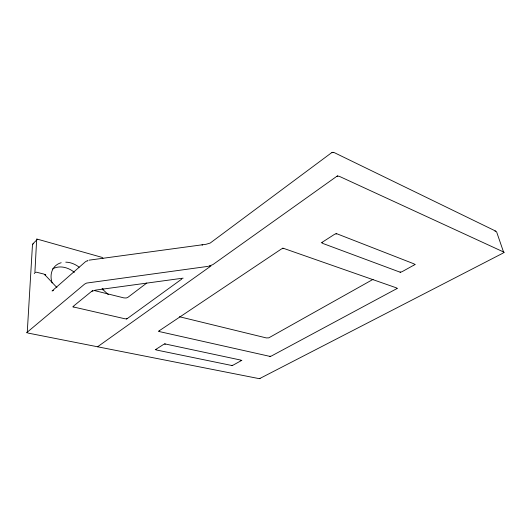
<?xml version="1.0" encoding="UTF-8"?>
<svg xmlns="http://www.w3.org/2000/svg" width="531" height="531" viewBox="0 0 531 531"><rect width="100%" height="100%" fill="white"/><g stroke="black" fill="none" stroke-linecap="round" stroke-linejoin="round"><path stroke-width="0.8" d="M34.94 271.812L36.599 240.556M27.247 332.452L32.504 244.26M32.637 244.061L36.878 239.826M87.522 260.98L87.887 260.641M92.673 290.497L91.624 291.419L95.726 290.079L180.055 278.563M27.439 332.028L84.588 284.125L86.599 283.076L207.86 266.389M91.12 291.765L73.709 305.962A2.17 0.943 -0.3 0 0 74.141 307.091L72.687 306.799M126.511 319.138L127.241 318.547A2.044 0.87 -2.2 0 1 124.772 318.739L74.599 307.237M337.776 175.622L336.435 176.644A2.655 1.5 -12.4 0 1 339.588 176.458L503.282 251.847M146.782 283.03L127.646 297.526L126.132 297.997L123.862 297.891L94.432 290.563M26.55 332.778L27.273 332.233A2.091 0.836 0.6 0 0 28.442 333.149L258.232 378.457A1.593 0.558 -6.8 0 0 260.157 378.291L259.433 378.696M331.437 152.835L210.183 243.065L206.061 244.28L89.062 260.17M127.579 318.361L181.688 279.12L181.702 278.649L180.792 278.496L183.129 278.144M97.578 346.776L210.986 265.965L208.729 266.23L212.904 264.597L335.891 176.962M159.433 330.64L281.251 249.092A2.277 1.135 -8.4 0 1 283.966 248.541L282.771 248.07M156.287 349.113L163.482 344.486A1.852 0.737 -3.9 0 1 165.619 344.081L164.517 343.816M322.875 241.831L334.304 234.476A2.336 1.168 -11 0 1 337.092 233.905L335.957 233.408M158.357 331.357L159.207 330.84A1.932 0.796 -3.6 0 0 159.957 331.716L269.217 356.228M321.268 242.866L322.516 242.123A2.297 1.142 -10.3 0 0 322.875 243.463L399.398 271.938M155.271 349.77L156.074 349.292A1.839 0.717 -3.7 0 0 156.798 350.082L230.992 365.328M373.094 279.339L268.772 337.855L266.316 337.922L179.425 316.728M240.775 360.901L233.348 365.016A1.686 0.617 -6.1 0 1 231.363 365.374L232.299 365.593M413.669 265.268L402.319 271.547A2.117 0.929 -12.5 0 1 399.797 272.038L400.719 272.43M396.033 289.063L271.606 355.909A1.706 0.637 -7.2 0 1 269.582 356.281L270.485 356.513M52.542 290.722L52.078 290.975L85.458 261.73L87.263 260.754M415.315 264.358L414.054 265.015A2.151 0.949 -13 0 0 413.994 263.847L337.563 234.032M260.469 378.165L502.638 253.32A2.224 0.929 -15.8 0 0 503.527 252.019L504.45 252.384M241.851 360.31L241.014 360.741A1.706 0.631 -6.3 0 0 240.543 360.031L166.05 344.141M397.553 288.247L396.378 288.837A2.018 0.85 -11.9 0 0 396.279 287.802L284.45 248.661M333.07 152.57L333.548 152.443A1.301 0.77 -12.9 0 0 331.742 152.689L332.134 152.696M494.958 231.184L495.443 231.124A1.089 0.485 -16.4 0 1 495.562 231.217M33.745 243.61L33.314 243.656A0.976 0.485 2.9 0 0 33.274 244.021M53.047 290.616L53.558 290.663M45.739 274.54L44.412 274.288L56.91 287.563M102.025 288.811L103.24 289.056M43.954 274.089L36.758 272.27A1.991 1.766 -31.2 0 0 34.263 273.584M201.992 244.884L202.63 245.063M38.451 239.454L101.62 257.263A1.792 1.347 46.6 0 1 102.974 258.411M36.685 238.957L37.986 239.381A1.932 1.487 39.2 0 0 36.679 240.158M333.999 152.483L495.901 231.204M108.297 294.586L102.35 289.076A1.852 1.593 -42.4 0 1 102.695 289.833M496.505 231.576L503.627 252.245M44.836 274.633L45.188 275.098M52.138 282.957A20.795 16.454 44.7 0 1 61.191 262.719M65.771 262.155A20.795 16.454 44.7 0 1 79.132 267.186M52.529 268.951A20.596 16.448 44.3 0 1 74.367 272.343"/></g></svg>
